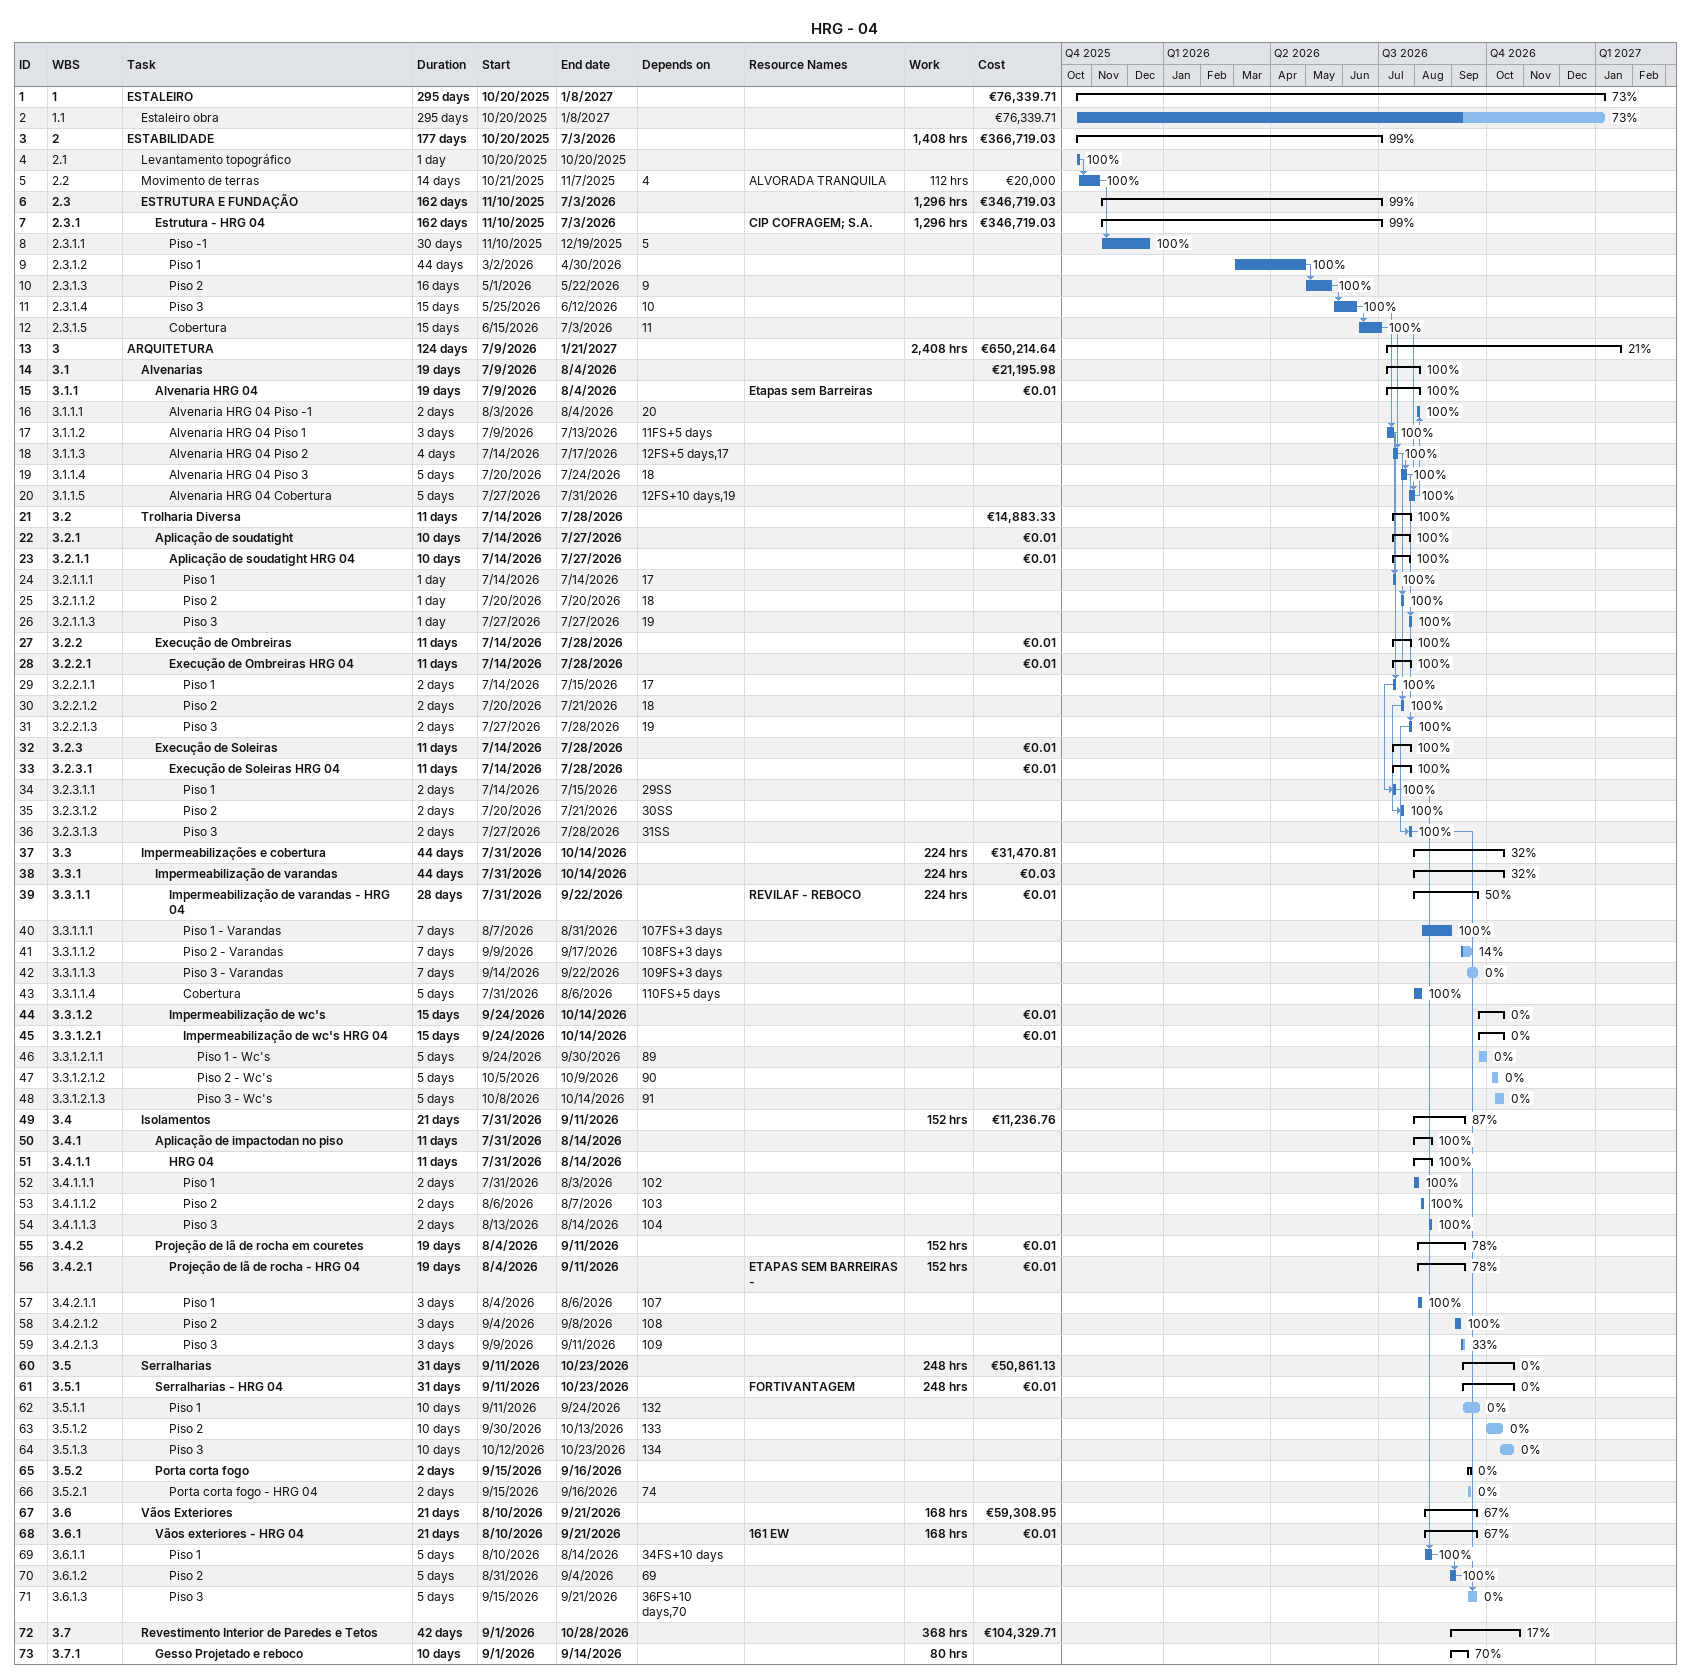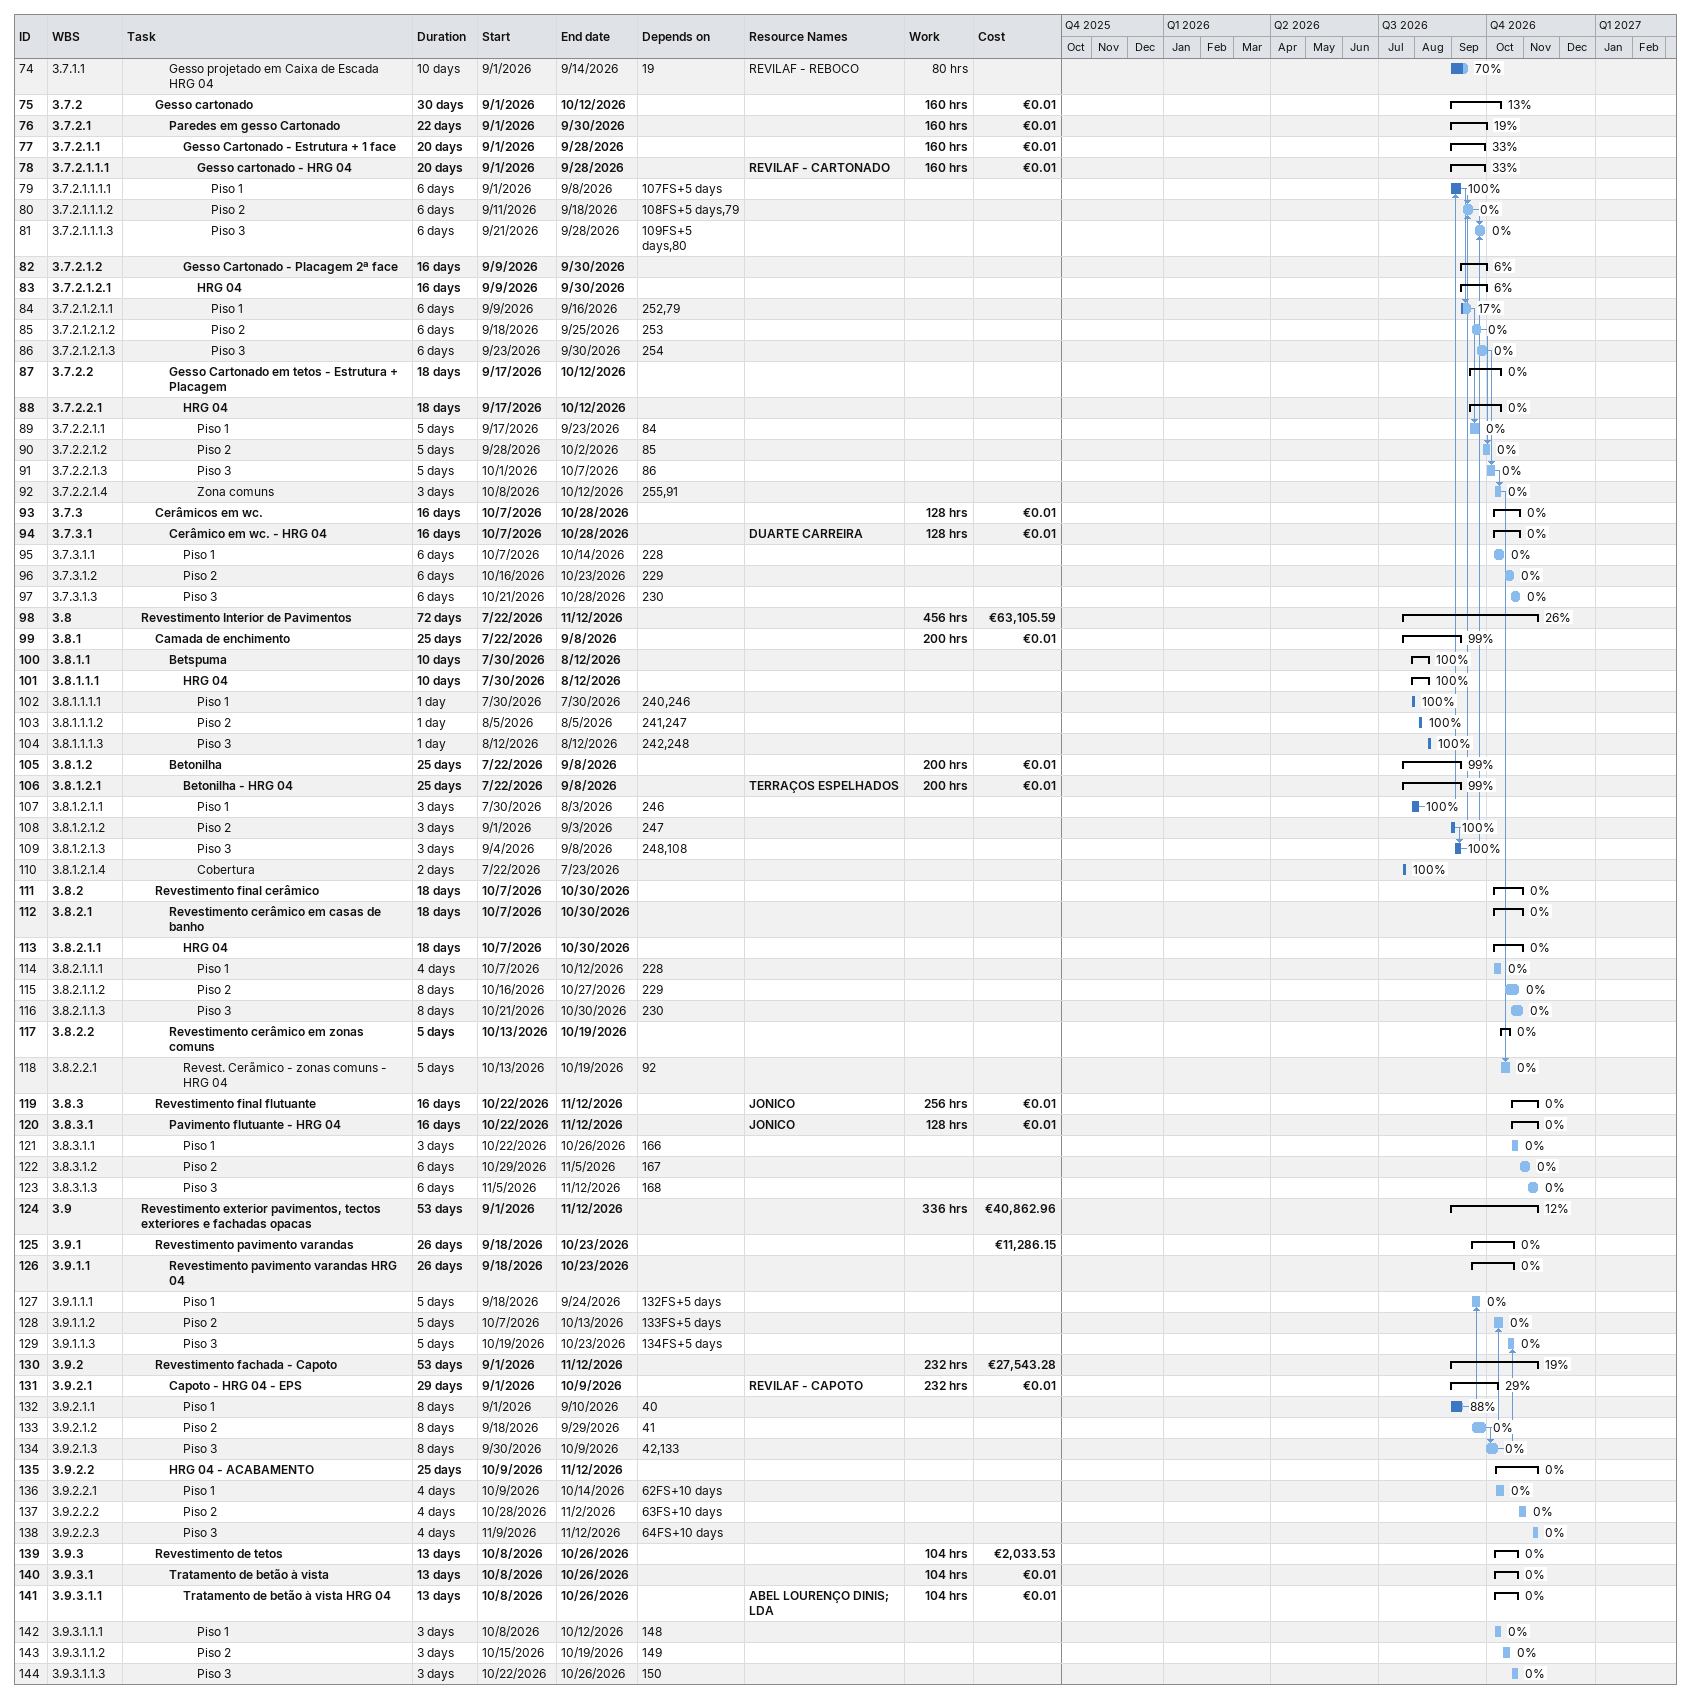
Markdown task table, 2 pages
HRG - 04

| ID | WBS | Task | Duration | Start | Finish | Predecessors | Resources | % complete | Work (h) | Cost (€) |
|---|---|---|---|---|---|---|---|---|---|---|
| 1 | 1 | **ESTALEIRO** | 295d | 2025-10-20 | 2027-01-08 |  |  | 73 |  | 76339.71 |
| 2 | 1.1 | Estaleiro obra | 295d | 2025-10-20 | 2027-01-08 |  |  | 73 |  | 76339.71 |
| 3 | 2 | **ESTABILIDADE** | 177d | 2025-10-20 | 2026-07-03 |  |  | 99 | 1408 | 366719.03 |
| 4 | 2.1 | Levantamento topográfico | 1d | 2025-10-20 | 2025-10-20 |  |  | 100 |  |  |
| 5 | 2.2 | Movimento de terras | 14d | 2025-10-21 | 2025-11-07 | 4 | ALVORADA TRANQUILA | 100 | 112 | 20000 |
| 6 | 2.3 | **ESTRUTURA E FUNDAÇÃO** | 162d | 2025-11-10 | 2026-07-03 |  |  | 99 | 1296 | 346719.03 |
| 7 | 2.3.1 | **Estrutura - HRG 04** | 162d | 2025-11-10 | 2026-07-03 |  | CIP COFRAGEM; S.A. | 99 | 1296 | 346719.03 |
| 8 | 2.3.1.1 | Piso -1 | 30d | 2025-11-10 | 2025-12-19 | 5 |  | 100 |  |  |
| 9 | 2.3.1.2 | Piso 1 | 44d | 2026-03-02 | 2026-04-30 |  |  | 100 |  |  |
| 10 | 2.3.1.3 | Piso 2 | 16d | 2026-05-01 | 2026-05-22 | 9 |  | 100 |  |  |
| 11 | 2.3.1.4 | Piso 3 | 15d | 2026-05-25 | 2026-06-12 | 10 |  | 100 |  |  |
| 12 | 2.3.1.5 | Cobertura | 15d | 2026-06-15 | 2026-07-03 | 11 |  | 100 |  |  |
| 13 | 3 | **ARQUITETURA** | 124d | 2026-07-09 | 2027-01-21 |  |  | 21 | 2408 | 650214.64 |
| 14 | 3.1 | **Alvenarias** | 19d | 2026-07-09 | 2026-08-04 |  |  | 100 |  | 21195.98 |
| 15 | 3.1.1 | **Alvenaria HRG 04** | 19d | 2026-07-09 | 2026-08-04 |  | Etapas sem Barreiras | 100 |  | 0.01 |
| 16 | 3.1.1.1 | Alvenaria HRG 04 Piso -1 | 2d | 2026-08-03 | 2026-08-04 | 20 |  | 100 |  |  |
| 17 | 3.1.1.2 | Alvenaria HRG 04 Piso 1 | 3d | 2026-07-09 | 2026-07-13 | 11FS+5d |  | 100 |  |  |
| 18 | 3.1.1.3 | Alvenaria HRG 04 Piso 2 | 4d | 2026-07-14 | 2026-07-17 | 12FS+5d, 17 |  | 100 |  |  |
| 19 | 3.1.1.4 | Alvenaria HRG 04 Piso 3 | 5d | 2026-07-20 | 2026-07-24 | 18 |  | 100 |  |  |
| 20 | 3.1.1.5 | Alvenaria HRG 04 Cobertura | 5d | 2026-07-27 | 2026-07-31 | 12FS+10d, 19 |  | 100 |  |  |
| 21 | 3.2 | **Trolharia Diversa** | 11d | 2026-07-14 | 2026-07-28 |  |  | 100 |  | 14883.33 |
| 22 | 3.2.1 | **Aplicação de soudatight** | 10d | 2026-07-14 | 2026-07-27 |  |  | 100 |  | 0.01 |
| 23 | 3.2.1.1 | **Aplicação de soudatight HRG 04** | 10d | 2026-07-14 | 2026-07-27 |  |  | 100 |  | 0.01 |
| 24 | 3.2.1.1.1 | Piso 1 | 1d | 2026-07-14 | 2026-07-14 | 17 |  | 100 |  |  |
| 25 | 3.2.1.1.2 | Piso 2 | 1d | 2026-07-20 | 2026-07-20 | 18 |  | 100 |  |  |
| 26 | 3.2.1.1.3 | Piso 3 | 1d | 2026-07-27 | 2026-07-27 | 19 |  | 100 |  |  |
| 27 | 3.2.2 | **Execução de Ombreiras** | 11d | 2026-07-14 | 2026-07-28 |  |  | 100 |  | 0.01 |
| 28 | 3.2.2.1 | **Execução de Ombreiras HRG 04** | 11d | 2026-07-14 | 2026-07-28 |  |  | 100 |  | 0.01 |
| 29 | 3.2.2.1.1 | Piso 1 | 2d | 2026-07-14 | 2026-07-15 | 17 |  | 100 |  |  |
| 30 | 3.2.2.1.2 | Piso 2 | 2d | 2026-07-20 | 2026-07-21 | 18 |  | 100 |  |  |
| 31 | 3.2.2.1.3 | Piso 3 | 2d | 2026-07-27 | 2026-07-28 | 19 |  | 100 |  |  |
| 32 | 3.2.3 | **Execução de Soleiras** | 11d | 2026-07-14 | 2026-07-28 |  |  | 100 |  | 0.01 |
| 33 | 3.2.3.1 | **Execução de Soleiras HRG 04** | 11d | 2026-07-14 | 2026-07-28 |  |  | 100 |  | 0.01 |
| 34 | 3.2.3.1.1 | Piso 1 | 2d | 2026-07-14 | 2026-07-15 | 29SS |  | 100 |  |  |
| 35 | 3.2.3.1.2 | Piso 2 | 2d | 2026-07-20 | 2026-07-21 | 30SS |  | 100 |  |  |
| 36 | 3.2.3.1.3 | Piso 3 | 2d | 2026-07-27 | 2026-07-28 | 31SS |  | 100 |  |  |
| 37 | 3.3 | **Impermeabilizações e cobertura** | 44d | 2026-07-31 | 2026-10-14 |  |  | 32 | 224 | 31470.81 |
| 38 | 3.3.1 | **Impermeabilização de varandas** | 44d | 2026-07-31 | 2026-10-14 |  |  | 32 | 224 | 0.03 |
| 39 | 3.3.1.1 | **Impermeabilização de varandas - HRG 04** | 28d | 2026-07-31 | 2026-09-22 |  | REVILAF - REBOCO | 50 | 224 | 0.01 |
| 40 | 3.3.1.1.1 | Piso 1 - Varandas | 7d | 2026-08-07 | 2026-08-31 | 107FS+3d |  | 100 |  |  |
| 41 | 3.3.1.1.2 | Piso 2 - Varandas | 7d | 2026-09-09 | 2026-09-17 | 108FS+3d |  | 14 |  |  |
| 42 | 3.3.1.1.3 | Piso 3 - Varandas | 7d | 2026-09-14 | 2026-09-22 | 109FS+3d |  | 0 |  |  |
| 43 | 3.3.1.1.4 | Cobertura | 5d | 2026-07-31 | 2026-08-06 | 110FS+5d |  | 100 |  |  |
| 44 | 3.3.1.2 | **Impermeabilização de wc's** | 15d | 2026-09-24 | 2026-10-14 |  |  | 0 |  | 0.01 |
| 45 | 3.3.1.2.1 | **Impermeabilização de wc's HRG 04** | 15d | 2026-09-24 | 2026-10-14 |  |  | 0 |  | 0.01 |
| 46 | 3.3.1.2.1.1 | Piso 1 - Wc's | 5d | 2026-09-24 | 2026-09-30 | 89 |  | 0 |  |  |
| 47 | 3.3.1.2.1.2 | Piso 2 - Wc's | 5d | 2026-10-05 | 2026-10-09 | 90 |  | 0 |  |  |
| 48 | 3.3.1.2.1.3 | Piso 3 - Wc's | 5d | 2026-10-08 | 2026-10-14 | 91 |  | 0 |  |  |
| 49 | 3.4 | **Isolamentos** | 21d | 2026-07-31 | 2026-09-11 |  |  | 87 | 152 | 11236.76 |
| 50 | 3.4.1 | **Aplicação de impactodan no piso** | 11d | 2026-07-31 | 2026-08-14 |  |  | 100 |  |  |
| 51 | 3.4.1.1 | **HRG 04** | 11d | 2026-07-31 | 2026-08-14 |  |  | 100 |  |  |
| 52 | 3.4.1.1.1 | Piso 1 | 2d | 2026-07-31 | 2026-08-03 | 102 |  | 100 |  |  |
| 53 | 3.4.1.1.2 | Piso 2 | 2d | 2026-08-06 | 2026-08-07 | 103 |  | 100 |  |  |
| 54 | 3.4.1.1.3 | Piso 3 | 2d | 2026-08-13 | 2026-08-14 | 104 |  | 100 |  |  |
| 55 | 3.4.2 | **Projeção de lã de rocha em couretes** | 19d | 2026-08-04 | 2026-09-11 |  |  | 78 | 152 | 0.01 |
| 56 | 3.4.2.1 | **Projeção de lã de rocha - HRG 04** | 19d | 2026-08-04 | 2026-09-11 |  | ETAPAS SEM BARREIRAS - | 78 | 152 | 0.01 |
| 57 | 3.4.2.1.1 | Piso 1 | 3d | 2026-08-04 | 2026-08-06 | 107 |  | 100 |  |  |
| 58 | 3.4.2.1.2 | Piso 2 | 3d | 2026-09-04 | 2026-09-08 | 108 |  | 100 |  |  |
| 59 | 3.4.2.1.3 | Piso 3 | 3d | 2026-09-09 | 2026-09-11 | 109 |  | 33 |  |  |
| 60 | 3.5 | **Serralharias** | 31d | 2026-09-11 | 2026-10-23 |  |  | 0 | 248 | 50861.13 |
| 61 | 3.5.1 | **Serralharias - HRG 04** | 31d | 2026-09-11 | 2026-10-23 |  | FORTIVANTAGEM | 0 | 248 | 0.01 |
| 62 | 3.5.1.1 | Piso 1 | 10d | 2026-09-11 | 2026-09-24 | 132 |  | 0 |  |  |
| 63 | 3.5.1.2 | Piso 2 | 10d | 2026-09-30 | 2026-10-13 | 133 |  | 0 |  |  |
| 64 | 3.5.1.3 | Piso 3 | 10d | 2026-10-12 | 2026-10-23 | 134 |  | 0 |  |  |
| 65 | 3.5.2 | **Porta corta fogo** | 2d | 2026-09-15 | 2026-09-16 |  |  | 0 |  |  |
| 66 | 3.5.2.1 | Porta corta fogo - HRG 04 | 2d | 2026-09-15 | 2026-09-16 | 74 |  | 0 |  |  |
| 67 | 3.6 | **Vãos Exteriores** | 21d | 2026-08-10 | 2026-09-21 |  |  | 67 | 168 | 59308.95 |
| 68 | 3.6.1 | **Vãos exteriores - HRG 04** | 21d | 2026-08-10 | 2026-09-21 |  | 161 EW | 67 | 168 | 0.01 |
| 69 | 3.6.1.1 | Piso 1 | 5d | 2026-08-10 | 2026-08-14 | 34FS+10d |  | 100 |  |  |
| 70 | 3.6.1.2 | Piso 2 | 5d | 2026-08-31 | 2026-09-04 | 69 |  | 100 |  |  |
| 71 | 3.6.1.3 | Piso 3 | 5d | 2026-09-15 | 2026-09-21 | 36FS+10d, 70 |  | 0 |  |  |
| 72 | 3.7 | **Revestimento Interior de Paredes e Tetos** | 42d | 2026-09-01 | 2026-10-28 |  |  | 17 | 368 | 104329.71 |
| 73 | 3.7.1 | **Gesso Projetado e reboco** | 10d | 2026-09-01 | 2026-09-14 |  |  | 70 | 80 |  |
| 74 | 3.7.1.1 | Gesso projetado em Caixa de Escada HRG 04 | 10d | 2026-09-01 | 2026-09-14 | 19 | REVILAF - REBOCO | 70 | 80 |  |
| 75 | 3.7.2 | **Gesso cartonado** | 30d | 2026-09-01 | 2026-10-12 |  |  | 13 | 160 | 0.01 |
| 76 | 3.7.2.1 | **Paredes em gesso Cartonado** | 22d | 2026-09-01 | 2026-09-30 |  |  | 19 | 160 | 0.01 |
| 77 | 3.7.2.1.1 | **Gesso Cartonado - Estrutura + 1 face** | 20d | 2026-09-01 | 2026-09-28 |  |  | 33 | 160 | 0.01 |
| 78 | 3.7.2.1.1.1 | **Gesso cartonado - HRG 04** | 20d | 2026-09-01 | 2026-09-28 |  | REVILAF - CARTONADO | 33 | 160 | 0.01 |
| 79 | 3.7.2.1.1.1.1 | Piso 1 | 6d | 2026-09-01 | 2026-09-08 | 107FS+5d |  | 100 |  |  |
| 80 | 3.7.2.1.1.1.2 | Piso 2 | 6d | 2026-09-11 | 2026-09-18 | 108FS+5d, 79 |  | 0 |  |  |
| 81 | 3.7.2.1.1.1.3 | Piso 3 | 6d | 2026-09-21 | 2026-09-28 | 109FS+5d, 80 |  | 0 |  |  |
| 82 | 3.7.2.1.2 | **Gesso Cartonado - Placagem 2ª face** | 16d | 2026-09-09 | 2026-09-30 |  |  | 6 |  |  |
| 83 | 3.7.2.1.2.1 | **HRG 04** | 16d | 2026-09-09 | 2026-09-30 |  |  | 6 |  |  |
| 84 | 3.7.2.1.2.1.1 | Piso 1 | 6d | 2026-09-09 | 2026-09-16 | 252, 79 |  | 17 |  |  |
| 85 | 3.7.2.1.2.1.2 | Piso 2 | 6d | 2026-09-18 | 2026-09-25 | 253 |  | 0 |  |  |
| 86 | 3.7.2.1.2.1.3 | Piso 3 | 6d | 2026-09-23 | 2026-09-30 | 254 |  | 0 |  |  |
| 87 | 3.7.2.2 | **Gesso Cartonado em tetos - Estrutura + Placagem** | 18d | 2026-09-17 | 2026-10-12 |  |  | 0 |  |  |
| 88 | 3.7.2.2.1 | **HRG 04** | 18d | 2026-09-17 | 2026-10-12 |  |  | 0 |  |  |
| 89 | 3.7.2.2.1.1 | Piso 1 | 5d | 2026-09-17 | 2026-09-23 | 84 |  | 0 |  |  |
| 90 | 3.7.2.2.1.2 | Piso 2 | 5d | 2026-09-28 | 2026-10-02 | 85 |  | 0 |  |  |
| 91 | 3.7.2.2.1.3 | Piso 3 | 5d | 2026-10-01 | 2026-10-07 | 86 |  | 0 |  |  |
| 92 | 3.7.2.2.1.4 | Zona comuns | 3d | 2026-10-08 | 2026-10-12 | 255, 91 |  | 0 |  |  |
| 93 | 3.7.3 | **Cerâmicos em wc.** | 16d | 2026-10-07 | 2026-10-28 |  |  | 0 | 128 | 0.01 |
| 94 | 3.7.3.1 | **Cerâmico em wc. - HRG 04** | 16d | 2026-10-07 | 2026-10-28 |  | DUARTE CARREIRA | 0 | 128 | 0.01 |
| 95 | 3.7.3.1.1 | Piso 1 | 6d | 2026-10-07 | 2026-10-14 | 228 |  | 0 |  |  |
| 96 | 3.7.3.1.2 | Piso 2 | 6d | 2026-10-16 | 2026-10-23 | 229 |  | 0 |  |  |
| 97 | 3.7.3.1.3 | Piso 3 | 6d | 2026-10-21 | 2026-10-28 | 230 |  | 0 |  |  |
| 98 | 3.8 | **Revestimento Interior de Pavimentos** | 72d | 2026-07-22 | 2026-11-12 |  |  | 26 | 456 | 63105.59 |
| 99 | 3.8.1 | **Camada de enchimento** | 25d | 2026-07-22 | 2026-09-08 |  |  | 99 | 200 | 0.01 |
| 100 | 3.8.1.1 | **Betspuma** | 10d | 2026-07-30 | 2026-08-12 |  |  | 100 |  |  |
| 101 | 3.8.1.1.1 | **HRG 04** | 10d | 2026-07-30 | 2026-08-12 |  |  | 100 |  |  |
| 102 | 3.8.1.1.1.1 | Piso 1 | 1d | 2026-07-30 | 2026-07-30 | 240, 246 |  | 100 |  |  |
| 103 | 3.8.1.1.1.2 | Piso 2 | 1d | 2026-08-05 | 2026-08-05 | 241, 247 |  | 100 |  |  |
| 104 | 3.8.1.1.1.3 | Piso 3 | 1d | 2026-08-12 | 2026-08-12 | 242, 248 |  | 100 |  |  |
| 105 | 3.8.1.2 | **Betonilha** | 25d | 2026-07-22 | 2026-09-08 |  |  | 99 | 200 | 0.01 |
| 106 | 3.8.1.2.1 | **Betonilha - HRG 04** | 25d | 2026-07-22 | 2026-09-08 |  | TERRAÇOS ESPELHADOS | 99 | 200 | 0.01 |
| 107 | 3.8.1.2.1.1 | Piso 1 | 3d | 2026-07-30 | 2026-08-03 | 246 |  | 100 |  |  |
| 108 | 3.8.1.2.1.2 | Piso 2 | 3d | 2026-09-01 | 2026-09-03 | 247 |  | 100 |  |  |
| 109 | 3.8.1.2.1.3 | Piso 3 | 3d | 2026-09-04 | 2026-09-08 | 248, 108 |  | 100 |  |  |
| 110 | 3.8.1.2.1.4 | Cobertura | 2d | 2026-07-22 | 2026-07-23 |  |  | 100 |  |  |
| 111 | 3.8.2 | **Revestimento final cerâmico** | 18d | 2026-10-07 | 2026-10-30 |  |  | 0 |  |  |
| 112 | 3.8.2.1 | **Revestimento cerâmico em casas de banho** | 18d | 2026-10-07 | 2026-10-30 |  |  | 0 |  |  |
| 113 | 3.8.2.1.1 | **HRG 04** | 18d | 2026-10-07 | 2026-10-30 |  |  | 0 |  |  |
| 114 | 3.8.2.1.1.1 | Piso 1 | 4d | 2026-10-07 | 2026-10-12 | 228 |  | 0 |  |  |
| 115 | 3.8.2.1.1.2 | Piso 2 | 8d | 2026-10-16 | 2026-10-27 | 229 |  | 0 |  |  |
| 116 | 3.8.2.1.1.3 | Piso 3 | 8d | 2026-10-21 | 2026-10-30 | 230 |  | 0 |  |  |
| 117 | 3.8.2.2 | **Revestimento cerâmico em zonas comuns** | 5d | 2026-10-13 | 2026-10-19 |  |  | 0 |  |  |
| 118 | 3.8.2.2.1 | Revest. Cerãmico - zonas comuns - HRG 04 | 5d | 2026-10-13 | 2026-10-19 | 92 |  | 0 |  |  |
| 119 | 3.8.3 | **Revestimento final flutuante** | 16d | 2026-10-22 | 2026-11-12 |  | JONICO | 0 | 256 | 0.01 |
| 120 | 3.8.3.1 | **Pavimento flutuante - HRG 04** | 16d | 2026-10-22 | 2026-11-12 |  | JONICO | 0 | 128 | 0.01 |
| 121 | 3.8.3.1.1 | Piso 1 | 3d | 2026-10-22 | 2026-10-26 | 166 |  | 0 |  |  |
| 122 | 3.8.3.1.2 | Piso 2 | 6d | 2026-10-29 | 2026-11-05 | 167 |  | 0 |  |  |
| 123 | 3.8.3.1.3 | Piso 3 | 6d | 2026-11-05 | 2026-11-12 | 168 |  | 0 |  |  |
| 124 | 3.9 | **Revestimento exterior pavimentos, tectos exteriores e fachadas opacas** | 53d | 2026-09-01 | 2026-11-12 |  |  | 12 | 336 | 40862.96 |
| 125 | 3.9.1 | **Revestimento pavimento varandas** | 26d | 2026-09-18 | 2026-10-23 |  |  | 0 |  | 11286.15 |
| 126 | 3.9.1.1 | **Revestimento pavimento varandas HRG 04** | 26d | 2026-09-18 | 2026-10-23 |  |  | 0 |  |  |
| 127 | 3.9.1.1.1 | Piso 1 | 5d | 2026-09-18 | 2026-09-24 | 132FS+5d |  | 0 |  |  |
| 128 | 3.9.1.1.2 | Piso 2 | 5d | 2026-10-07 | 2026-10-13 | 133FS+5d |  | 0 |  |  |
| 129 | 3.9.1.1.3 | Piso 3 | 5d | 2026-10-19 | 2026-10-23 | 134FS+5d |  | 0 |  |  |
| 130 | 3.9.2 | **Revestimento fachada - Capoto** | 53d | 2026-09-01 | 2026-11-12 |  |  | 19 | 232 | 27543.28 |
| 131 | 3.9.2.1 | **Capoto - HRG 04 - EPS** | 29d | 2026-09-01 | 2026-10-09 |  | REVILAF - CAPOTO | 29 | 232 | 0.01 |
| 132 | 3.9.2.1.1 | Piso 1 | 8d | 2026-09-01 | 2026-09-10 | 40 |  | 88 |  |  |
| 133 | 3.9.2.1.2 | Piso 2 | 8d | 2026-09-18 | 2026-09-29 | 41 |  | 0 |  |  |
| 134 | 3.9.2.1.3 | Piso 3 | 8d | 2026-09-30 | 2026-10-09 | 42, 133 |  | 0 |  |  |
| 135 | 3.9.2.2 | **HRG 04 - ACABAMENTO** | 25d | 2026-10-09 | 2026-11-12 |  |  | 0 |  |  |
| 136 | 3.9.2.2.1 | Piso 1 | 4d | 2026-10-09 | 2026-10-14 | 62FS+10d |  | 0 |  |  |
| 137 | 3.9.2.2.2 | Piso 2 | 4d | 2026-10-28 | 2026-11-02 | 63FS+10d |  | 0 |  |  |
| 138 | 3.9.2.2.3 | Piso 3 | 4d | 2026-11-09 | 2026-11-12 | 64FS+10d |  | 0 |  |  |
| 139 | 3.9.3 | **Revestimento de tetos** | 13d | 2026-10-08 | 2026-10-26 |  |  | 0 | 104 | 2033.53 |
| 140 | 3.9.3.1 | **Tratamento de betão à vista** | 13d | 2026-10-08 | 2026-10-26 |  |  | 0 | 104 | 0.01 |
| 141 | 3.9.3.1.1 | **Tratamento de betão à vista HRG 04** | 13d | 2026-10-08 | 2026-10-26 |  | ABEL LOURENÇO DINIS; LDA | 0 | 104 | 0.01 |
| 142 | 3.9.3.1.1.1 | Piso 1 | 3d | 2026-10-08 | 2026-10-12 | 148 |  | 0 |  |  |
| 143 | 3.9.3.1.1.2 | Piso 2 | 3d | 2026-10-15 | 2026-10-19 | 149 |  | 0 |  |  |
| 144 | 3.9.3.1.1.3 | Piso 3 | 3d | 2026-10-22 | 2026-10-26 | 150 |  | 0 |  |  |
